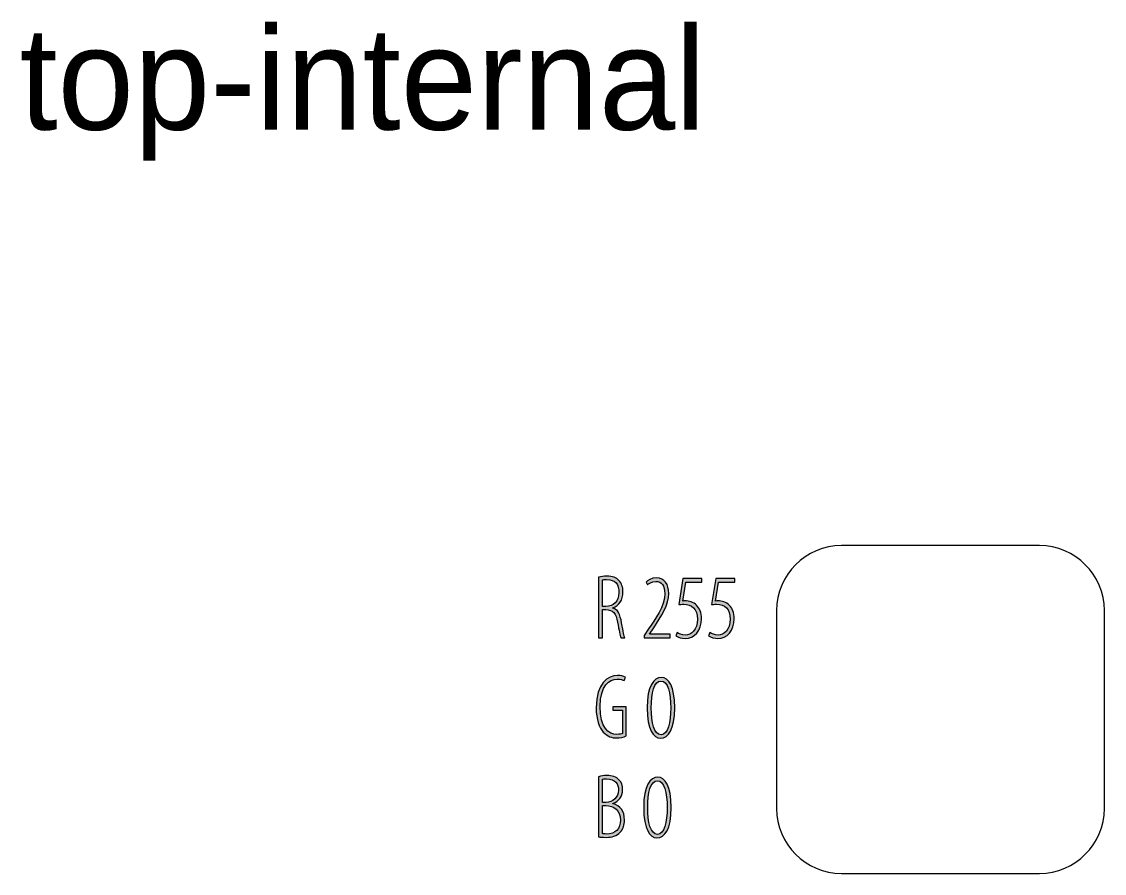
# Model space of a CAD drawing. Header units: inches. Extents: x 7 to 387, y -180 to -7.
# Drawn here: x 312.77 to 344.41, y -148.53 to -123.64 of the extents above; entities that cross this region are included whole.
import ezdxf

# ---------------------------------------------------------------- set-up
doc = ezdxf.new("R2010")
doc.units = ezdxf.units.IN
doc.header["$MEASUREMENT"] = 0
doc.layers.add('Layer 1', color=7, linetype='Continuous')

# ---------------------------------------------------------------- blocks, each defined once
blk = doc.blocks.new('block 212')
at = {"layer": 'Layer 1', "true_color": 0xffffff}
h = blk.add_hatch(color=7, dxfattribs=at)
h.dxf.hatch_style = 2
edge = h.paths.add_edge_path()
edge.add_spline(control_points=[(329.628, -139.883), (329.7, -139.856), (329.787, -139.848), (329.87, -139.848), (330.037, -139.848), (330.146, -139.891), (330.226, -139.973), (330.303, -140.056), (330.343, -140.175), (330.343, -140.308), (330.343, -140.561), (330.226, -140.696), (330.048, -140.779), (330.048, -140.779), (330.048, -140.784), (330.048, -140.784), (330.186, -140.819), (330.261, -140.955), (330.303, -141.215), (330.349, -141.489), (330.378, -141.598), (330.399, -141.649), (330.399, -141.649), (330.285, -141.649), (330.285, -141.649), (330.258, -141.593), (330.226, -141.43), (330.186, -141.197), (330.141, -140.936), (330.051, -140.827), (329.841, -140.827), (329.841, -140.827), (329.742, -140.827), (329.742, -140.827), (329.742, -140.827), (329.742, -141.649), (329.742, -141.649), (329.742, -141.649), (329.628, -141.649), (329.628, -141.649), (329.628, -141.649), (329.628, -139.883), (329.628, -139.883)], knot_values=[0, 0, 0, 0, 1, 1, 1, 2, 2, 2, 3, 3, 3, 4, 4, 4, 5, 5, 5, 6, 6, 6, 7, 7, 7, 8, 8, 8, 9, 9, 9, 10, 10, 10, 11, 11, 11, 12, 12, 12, 13, 13, 13, 14, 14, 14, 14], degree=3, periodic=1)
edge = h.paths.add_edge_path()
edge.add_spline(control_points=[(329.742, -140.736), (329.742, -140.736), (329.843, -140.736), (329.843, -140.736), (330.064, -140.736), (330.223, -140.58), (330.223, -140.33), (330.223, -140.09), (330.125, -139.947), (329.864, -139.947), (329.817, -139.947), (329.774, -139.949), (329.742, -139.957), (329.742, -139.957), (329.742, -140.736), (329.742, -140.736)], knot_values=[0, 0, 0, 0, 1, 1, 1, 2, 2, 2, 3, 3, 3, 4, 4, 4, 5, 5, 5, 5], degree=3, periodic=1)
h = blk.add_hatch(color=7, dxfattribs=at)
h.dxf.hatch_style = 2
edge = h.paths.add_edge_path()
edge.add_spline(control_points=[(330.961, -141.649), (330.961, -141.649), (330.961, -141.579), (330.961, -141.579), (330.961, -141.579), (331.088, -141.393), (331.088, -141.393), (331.285, -141.106), (331.564, -140.729), (331.564, -140.356), (331.564, -140.133), (331.477, -140.002), (331.304, -140.002), (331.168, -140.002), (331.091, -140.08), (331.059, -140.104), (331.059, -140.104), (331.016, -140.021), (331.016, -140.021), (331.064, -139.973), (331.168, -139.899), (331.325, -139.899), (331.556, -139.899), (331.681, -140.085), (331.681, -140.354), (331.681, -140.678), (331.463, -141.029), (331.24, -141.359), (331.24, -141.359), (331.118, -141.54), (331.118, -141.54), (331.118, -141.54), (331.118, -141.545), (331.118, -141.545), (331.118, -141.545), (331.721, -141.545), (331.721, -141.545), (331.721, -141.545), (331.721, -141.649), (331.721, -141.649), (331.721, -141.649), (330.961, -141.649), (330.961, -141.649)], knot_values=[0, 0, 0, 0, 1, 1, 1, 2, 2, 2, 3, 3, 3, 4, 4, 4, 5, 5, 5, 6, 6, 6, 7, 7, 7, 8, 8, 8, 9, 9, 9, 10, 10, 10, 11, 11, 11, 12, 12, 12, 13, 13, 13, 14, 14, 14, 14], degree=3, periodic=1)
h = blk.add_hatch(color=7, dxfattribs=at)
h.dxf.hatch_style = 2
edge = h.paths.add_edge_path()
edge.add_spline(control_points=[(332.652, -140.024), (332.652, -140.024), (332.182, -140.024), (332.182, -140.024), (332.182, -140.024), (332.091, -140.577), (332.091, -140.577), (332.115, -140.569), (332.134, -140.569), (332.163, -140.569), (332.267, -140.569), (332.408, -140.614), (332.493, -140.699), (332.583, -140.79), (332.636, -140.915), (332.636, -141.093), (332.636, -141.441), (332.423, -141.67), (332.16, -141.67), (332.064, -141.67), (331.953, -141.643), (331.884, -141.59), (331.884, -141.59), (331.926, -141.497), (331.926, -141.497), (331.971, -141.526), (332.067, -141.569), (332.163, -141.569), (332.341, -141.569), (332.519, -141.42), (332.519, -141.106), (332.519, -140.808), (332.357, -140.67), (332.118, -140.67), (332.046, -140.67), (332.006, -140.675), (331.974, -140.681), (331.974, -140.681), (332.094, -139.92), (332.094, -139.92), (332.094, -139.92), (332.652, -139.92), (332.652, -139.92), (332.652, -139.92), (332.652, -140.024), (332.652, -140.024)], knot_values=[0, 0, 0, 0, 1, 1, 1, 2, 2, 2, 3, 3, 3, 4, 4, 4, 5, 5, 5, 6, 6, 6, 7, 7, 7, 8, 8, 8, 9, 9, 9, 10, 10, 10, 11, 11, 11, 12, 12, 12, 13, 13, 13, 14, 14, 14, 15, 15, 15, 15], degree=3, periodic=1)
h = blk.add_hatch(color=7, dxfattribs=at)
h.dxf.hatch_style = 2
edge = h.paths.add_edge_path()
edge.add_spline(control_points=[(333.61, -140.024), (333.61, -140.024), (333.139, -140.024), (333.139, -140.024), (333.139, -140.024), (333.049, -140.577), (333.049, -140.577), (333.073, -140.569), (333.091, -140.569), (333.121, -140.569), (333.224, -140.569), (333.365, -140.614), (333.45, -140.699), (333.541, -140.79), (333.594, -140.915), (333.594, -141.093), (333.594, -141.441), (333.381, -141.67), (333.118, -141.67), (333.022, -141.67), (332.911, -141.643), (332.841, -141.59), (332.841, -141.59), (332.884, -141.497), (332.884, -141.497), (332.929, -141.526), (333.025, -141.569), (333.121, -141.569), (333.299, -141.569), (333.477, -141.42), (333.477, -141.106), (333.477, -140.808), (333.315, -140.67), (333.075, -140.67), (333.004, -140.67), (332.964, -140.675), (332.932, -140.681), (332.932, -140.681), (333.052, -139.92), (333.052, -139.92), (333.052, -139.92), (333.61, -139.92), (333.61, -139.92), (333.61, -139.92), (333.61, -140.024), (333.61, -140.024)], knot_values=[0, 0, 0, 0, 1, 1, 1, 2, 2, 2, 3, 3, 3, 4, 4, 4, 5, 5, 5, 6, 6, 6, 7, 7, 7, 8, 8, 8, 9, 9, 9, 10, 10, 10, 11, 11, 11, 12, 12, 12, 13, 13, 13, 14, 14, 14, 15, 15, 15, 15], degree=3, periodic=1)
at = {"layer": 'Layer 1', "lineweight": 0}
for points, knots in [([(329.628, -139.883), (329.7, -139.856), (329.787, -139.848), (329.87, -139.848), (330.037, -139.848), (330.146, -139.891), (330.226, -139.973), (330.303, -140.056), (330.343, -140.175), (330.343, -140.308), (330.343, -140.561), (330.226, -140.696), (330.048, -140.779), (330.048, -140.779), (330.048, -140.784), (330.048, -140.784), (330.186, -140.819), (330.261, -140.955), (330.303, -141.215), (330.349, -141.489), (330.378, -141.598), (330.399, -141.649), (330.399, -141.649), (330.285, -141.649), (330.285, -141.649), (330.258, -141.593), (330.226, -141.43), (330.186, -141.197), (330.141, -140.936), (330.051, -140.827), (329.841, -140.827), (329.841, -140.827), (329.742, -140.827), (329.742, -140.827), (329.742, -140.827), (329.742, -141.649), (329.742, -141.649), (329.742, -141.649), (329.628, -141.649), (329.628, -141.649), (329.628, -141.649), (329.628, -139.883), (329.628, -139.883)], [0, 0, 0, 0, 1, 1, 1, 2, 2, 2, 3, 3, 3, 4, 4, 4, 5, 5, 5, 6, 6, 6, 7, 7, 7, 8, 8, 8, 9, 9, 9, 10, 10, 10, 11, 11, 11, 12, 12, 12, 13, 13, 13, 14, 14, 14, 14]), ([(329.742, -140.736), (329.742, -140.736), (329.843, -140.736), (329.843, -140.736), (330.064, -140.736), (330.223, -140.58), (330.223, -140.33), (330.223, -140.09), (330.125, -139.947), (329.864, -139.947), (329.817, -139.947), (329.774, -139.949), (329.742, -139.957), (329.742, -139.957), (329.742, -140.736), (329.742, -140.736)], [0, 0, 0, 0, 1, 1, 1, 2, 2, 2, 3, 3, 3, 4, 4, 4, 5, 5, 5, 5]), ([(330.961, -141.649), (330.961, -141.649), (330.961, -141.579), (330.961, -141.579), (330.961, -141.579), (331.088, -141.393), (331.088, -141.393), (331.285, -141.106), (331.564, -140.729), (331.564, -140.356), (331.564, -140.133), (331.477, -140.002), (331.304, -140.002), (331.168, -140.002), (331.091, -140.08), (331.059, -140.104), (331.059, -140.104), (331.016, -140.021), (331.016, -140.021), (331.064, -139.973), (331.168, -139.899), (331.325, -139.899), (331.556, -139.899), (331.681, -140.085), (331.681, -140.354), (331.681, -140.678), (331.463, -141.029), (331.24, -141.359), (331.24, -141.359), (331.118, -141.54), (331.118, -141.54), (331.118, -141.54), (331.118, -141.545), (331.118, -141.545), (331.118, -141.545), (331.721, -141.545), (331.721, -141.545), (331.721, -141.545), (331.721, -141.649), (331.721, -141.649), (331.721, -141.649), (330.961, -141.649), (330.961, -141.649)], [0, 0, 0, 0, 1, 1, 1, 2, 2, 2, 3, 3, 3, 4, 4, 4, 5, 5, 5, 6, 6, 6, 7, 7, 7, 8, 8, 8, 9, 9, 9, 10, 10, 10, 11, 11, 11, 12, 12, 12, 13, 13, 13, 14, 14, 14, 14]), ([(332.652, -140.024), (332.652, -140.024), (332.182, -140.024), (332.182, -140.024), (332.182, -140.024), (332.091, -140.577), (332.091, -140.577), (332.115, -140.569), (332.134, -140.569), (332.163, -140.569), (332.267, -140.569), (332.408, -140.614), (332.493, -140.699), (332.583, -140.79), (332.636, -140.915), (332.636, -141.093), (332.636, -141.441), (332.423, -141.67), (332.16, -141.67), (332.064, -141.67), (331.953, -141.643), (331.884, -141.59), (331.884, -141.59), (331.926, -141.497), (331.926, -141.497), (331.971, -141.526), (332.067, -141.569), (332.163, -141.569), (332.341, -141.569), (332.519, -141.42), (332.519, -141.106), (332.519, -140.808), (332.357, -140.67), (332.118, -140.67), (332.046, -140.67), (332.006, -140.675), (331.974, -140.681), (331.974, -140.681), (332.094, -139.92), (332.094, -139.92), (332.094, -139.92), (332.652, -139.92), (332.652, -139.92), (332.652, -139.92), (332.652, -140.024), (332.652, -140.024)], [0, 0, 0, 0, 1, 1, 1, 2, 2, 2, 3, 3, 3, 4, 4, 4, 5, 5, 5, 6, 6, 6, 7, 7, 7, 8, 8, 8, 9, 9, 9, 10, 10, 10, 11, 11, 11, 12, 12, 12, 13, 13, 13, 14, 14, 14, 15, 15, 15, 15]), ([(333.61, -140.024), (333.61, -140.024), (333.139, -140.024), (333.139, -140.024), (333.139, -140.024), (333.049, -140.577), (333.049, -140.577), (333.073, -140.569), (333.091, -140.569), (333.121, -140.569), (333.224, -140.569), (333.365, -140.614), (333.45, -140.699), (333.541, -140.79), (333.594, -140.915), (333.594, -141.093), (333.594, -141.441), (333.381, -141.67), (333.118, -141.67), (333.022, -141.67), (332.911, -141.643), (332.841, -141.59), (332.841, -141.59), (332.884, -141.497), (332.884, -141.497), (332.929, -141.526), (333.025, -141.569), (333.121, -141.569), (333.299, -141.569), (333.477, -141.42), (333.477, -141.106), (333.477, -140.808), (333.315, -140.67), (333.075, -140.67), (333.004, -140.67), (332.964, -140.675), (332.932, -140.681), (332.932, -140.681), (333.052, -139.92), (333.052, -139.92), (333.052, -139.92), (333.61, -139.92), (333.61, -139.92), (333.61, -139.92), (333.61, -140.024), (333.61, -140.024)], [0, 0, 0, 0, 1, 1, 1, 2, 2, 2, 3, 3, 3, 4, 4, 4, 5, 5, 5, 6, 6, 6, 7, 7, 7, 8, 8, 8, 9, 9, 9, 10, 10, 10, 11, 11, 11, 12, 12, 12, 13, 13, 13, 14, 14, 14, 15, 15, 15, 15])]:
    blk.add_open_spline(points, degree=3, knots=knots, dxfattribs=at)
blk = doc.blocks.new('block 213')
at = {"layer": 'Layer 1', "true_color": 0xffffff}
h = blk.add_hatch(color=7, dxfattribs=at)
h.dxf.hatch_style = 2
edge = h.paths.add_edge_path()
edge.add_spline(control_points=[(330.439, -144.516), (330.365, -144.551), (330.255, -144.577), (330.155, -144.577), (330.027, -144.577), (329.886, -144.543), (329.764, -144.404), (329.649, -144.274), (329.559, -144.038), (329.559, -143.697), (329.559, -142.971), (329.907, -142.753), (330.181, -142.753), (330.279, -142.753), (330.359, -142.772), (330.415, -142.801), (330.415, -142.801), (330.378, -142.902), (330.378, -142.902), (330.333, -142.878), (330.272, -142.857), (330.17, -142.857), (329.955, -142.857), (329.678, -143.046), (329.678, -143.655), (329.678, -144.282), (329.915, -144.474), (330.165, -144.474), (330.255, -144.474), (330.306, -144.458), (330.325, -144.447), (330.325, -144.447), (330.325, -143.766), (330.325, -143.766), (330.325, -143.766), (330.051, -143.766), (330.051, -143.766), (330.051, -143.766), (330.051, -143.668), (330.051, -143.668), (330.051, -143.668), (330.439, -143.668), (330.439, -143.668), (330.439, -143.668), (330.439, -144.516), (330.439, -144.516)], knot_values=[0, 0, 0, 0, 1, 1, 1, 2, 2, 2, 3, 3, 3, 4, 4, 4, 5, 5, 5, 6, 6, 6, 7, 7, 7, 8, 8, 8, 9, 9, 9, 10, 10, 10, 11, 11, 11, 12, 12, 12, 13, 13, 13, 14, 14, 14, 15, 15, 15, 15], degree=3, periodic=1)
h = blk.add_hatch(color=7, dxfattribs=at)
h.dxf.hatch_style = 2
edge = h.paths.add_edge_path()
edge.add_spline(control_points=[(331.854, -143.697), (331.854, -144.333), (331.671, -144.583), (331.437, -144.583), (331.235, -144.583), (331.051, -144.333), (331.051, -143.697), (331.051, -143.062), (331.235, -142.812), (331.468, -142.812), (331.671, -142.812), (331.854, -143.062), (331.854, -143.697)], knot_values=[0, 0, 0, 0, 1, 1, 1, 2, 2, 2, 3, 3, 3, 4, 4, 4, 4], degree=3, periodic=1)
edge = h.paths.add_edge_path()
edge.add_spline(control_points=[(331.168, -143.697), (331.168, -144.123), (331.254, -144.482), (331.455, -144.482), (331.652, -144.482), (331.737, -144.123), (331.737, -143.697), (331.737, -143.272), (331.652, -142.913), (331.453, -142.913), (331.254, -142.913), (331.168, -143.272), (331.168, -143.697)], knot_values=[0, 0, 0, 0, 1, 1, 1, 2, 2, 2, 3, 3, 3, 4, 4, 4, 4], degree=3, periodic=1)
at = {"layer": 'Layer 1', "lineweight": 0}
for points, knots in [([(330.439, -144.516), (330.365, -144.551), (330.255, -144.577), (330.155, -144.577), (330.027, -144.577), (329.886, -144.543), (329.764, -144.404), (329.649, -144.274), (329.559, -144.038), (329.559, -143.697), (329.559, -142.971), (329.907, -142.753), (330.181, -142.753), (330.279, -142.753), (330.359, -142.772), (330.415, -142.801), (330.415, -142.801), (330.378, -142.902), (330.378, -142.902), (330.333, -142.878), (330.272, -142.857), (330.17, -142.857), (329.955, -142.857), (329.678, -143.046), (329.678, -143.655), (329.678, -144.282), (329.915, -144.474), (330.165, -144.474), (330.255, -144.474), (330.306, -144.458), (330.325, -144.447), (330.325, -144.447), (330.325, -143.766), (330.325, -143.766), (330.325, -143.766), (330.051, -143.766), (330.051, -143.766), (330.051, -143.766), (330.051, -143.668), (330.051, -143.668), (330.051, -143.668), (330.439, -143.668), (330.439, -143.668), (330.439, -143.668), (330.439, -144.516), (330.439, -144.516)], [0, 0, 0, 0, 1, 1, 1, 2, 2, 2, 3, 3, 3, 4, 4, 4, 5, 5, 5, 6, 6, 6, 7, 7, 7, 8, 8, 8, 9, 9, 9, 10, 10, 10, 11, 11, 11, 12, 12, 12, 13, 13, 13, 14, 14, 14, 15, 15, 15, 15]), ([(331.854, -143.697), (331.854, -144.333), (331.671, -144.583), (331.437, -144.583), (331.235, -144.583), (331.051, -144.333), (331.051, -143.697), (331.051, -143.062), (331.235, -142.812), (331.468, -142.812), (331.671, -142.812), (331.854, -143.062), (331.854, -143.697)], [0, 0, 0, 0, 1, 1, 1, 2, 2, 2, 3, 3, 3, 4, 4, 4, 4]), ([(331.168, -143.697), (331.168, -144.123), (331.254, -144.482), (331.455, -144.482), (331.652, -144.482), (331.737, -144.123), (331.737, -143.697), (331.737, -143.272), (331.652, -142.913), (331.453, -142.913), (331.254, -142.913), (331.168, -143.272), (331.168, -143.697)], [0, 0, 0, 0, 1, 1, 1, 2, 2, 2, 3, 3, 3, 4, 4, 4, 4])]:
    blk.add_open_spline(points, degree=3, knots=knots, dxfattribs=at)
blk = doc.blocks.new('block 214')
at = {"layer": 'Layer 1', "true_color": 0xffffff}
h = blk.add_hatch(color=7, dxfattribs=at)
h.dxf.hatch_style = 2
edge = h.paths.add_edge_path()
edge.add_spline(control_points=[(329.628, -145.709), (329.7, -145.688), (329.777, -145.674), (329.867, -145.674), (330.027, -145.674), (330.149, -145.717), (330.226, -145.797), (330.293, -145.863), (330.333, -145.964), (330.333, -146.092), (330.333, -146.289), (330.221, -146.429), (330.048, -146.493), (330.048, -146.493), (330.048, -146.499), (330.048, -146.499), (330.255, -146.552), (330.388, -146.717), (330.388, -146.975), (330.388, -147.121), (330.341, -147.243), (330.263, -147.331), (330.165, -147.445), (330.008, -147.482), (329.859, -147.482), (329.729, -147.482), (329.668, -147.475), (329.628, -147.467), (329.628, -147.467), (329.628, -145.709), (329.628, -145.709)], knot_values=[0, 0, 0, 0, 1, 1, 1, 2, 2, 2, 3, 3, 3, 4, 4, 4, 5, 5, 5, 6, 6, 6, 7, 7, 7, 8, 8, 8, 9, 9, 9, 10, 10, 10, 10], degree=3, periodic=1)
edge = h.paths.add_edge_path()
edge.add_spline(control_points=[(329.742, -146.459), (329.742, -146.459), (329.849, -146.459), (329.849, -146.459), (330.04, -146.459), (330.213, -146.315), (330.213, -146.102), (330.213, -145.916), (330.128, -145.773), (329.862, -145.773), (329.809, -145.773), (329.769, -145.778), (329.742, -145.786), (329.742, -145.786), (329.742, -146.459), (329.742, -146.459)], knot_values=[0, 0, 0, 0, 1, 1, 1, 2, 2, 2, 3, 3, 3, 4, 4, 4, 5, 5, 5, 5], degree=3, periodic=1)
edge = h.paths.add_edge_path()
edge.add_spline(control_points=[(329.742, -147.373), (329.769, -147.379), (329.809, -147.384), (329.862, -147.384), (330.117, -147.384), (330.269, -147.238), (330.269, -146.975), (330.269, -146.687), (330.067, -146.555), (329.841, -146.552), (329.841, -146.552), (329.742, -146.552), (329.742, -146.552), (329.742, -146.552), (329.742, -147.373), (329.742, -147.373)], knot_values=[0, 0, 0, 0, 1, 1, 1, 2, 2, 2, 3, 3, 3, 4, 4, 4, 5, 5, 5, 5], degree=3, periodic=1)
h = blk.add_hatch(color=7, dxfattribs=at)
h.dxf.hatch_style = 2
edge = h.paths.add_edge_path()
edge.add_spline(control_points=[(331.751, -146.61), (331.751, -147.246), (331.567, -147.496), (331.333, -147.496), (331.131, -147.496), (330.948, -147.246), (330.948, -146.61), (330.948, -145.975), (331.131, -145.725), (331.365, -145.725), (331.567, -145.725), (331.751, -145.975), (331.751, -146.61)], knot_values=[0, 0, 0, 0, 1, 1, 1, 2, 2, 2, 3, 3, 3, 4, 4, 4, 4], degree=3, periodic=1)
edge = h.paths.add_edge_path()
edge.add_spline(control_points=[(331.065, -146.61), (331.065, -147.036), (331.149, -147.395), (331.352, -147.395), (331.548, -147.395), (331.634, -147.036), (331.634, -146.61), (331.634, -146.185), (331.548, -145.826), (331.349, -145.826), (331.149, -145.826), (331.065, -146.185), (331.065, -146.61)], knot_values=[0, 0, 0, 0, 1, 1, 1, 2, 2, 2, 3, 3, 3, 4, 4, 4, 4], degree=3, periodic=1)
at = {"layer": 'Layer 1', "lineweight": 0}
for points, knots in [([(329.628, -145.709), (329.7, -145.688), (329.777, -145.674), (329.867, -145.674), (330.027, -145.674), (330.149, -145.717), (330.226, -145.797), (330.293, -145.863), (330.333, -145.964), (330.333, -146.092), (330.333, -146.289), (330.221, -146.429), (330.048, -146.493), (330.048, -146.493), (330.048, -146.499), (330.048, -146.499), (330.255, -146.552), (330.388, -146.717), (330.388, -146.975), (330.388, -147.121), (330.341, -147.243), (330.263, -147.331), (330.165, -147.445), (330.008, -147.482), (329.859, -147.482), (329.729, -147.482), (329.668, -147.475), (329.628, -147.467), (329.628, -147.467), (329.628, -145.709), (329.628, -145.709)], [0, 0, 0, 0, 1, 1, 1, 2, 2, 2, 3, 3, 3, 4, 4, 4, 5, 5, 5, 6, 6, 6, 7, 7, 7, 8, 8, 8, 9, 9, 9, 10, 10, 10, 10]), ([(329.742, -146.459), (329.742, -146.459), (329.849, -146.459), (329.849, -146.459), (330.04, -146.459), (330.213, -146.315), (330.213, -146.102), (330.213, -145.916), (330.128, -145.773), (329.862, -145.773), (329.809, -145.773), (329.769, -145.778), (329.742, -145.786), (329.742, -145.786), (329.742, -146.459), (329.742, -146.459)], [0, 0, 0, 0, 1, 1, 1, 2, 2, 2, 3, 3, 3, 4, 4, 4, 5, 5, 5, 5]), ([(331.751, -146.61), (331.751, -147.246), (331.567, -147.496), (331.333, -147.496), (331.131, -147.496), (330.948, -147.246), (330.948, -146.61), (330.948, -145.975), (331.131, -145.725), (331.365, -145.725), (331.567, -145.725), (331.751, -145.975), (331.751, -146.61)], [0, 0, 0, 0, 1, 1, 1, 2, 2, 2, 3, 3, 3, 4, 4, 4, 4]), ([(331.065, -146.61), (331.065, -147.036), (331.149, -147.395), (331.352, -147.395), (331.548, -147.395), (331.634, -147.036), (331.634, -146.61), (331.634, -146.185), (331.548, -145.826), (331.349, -145.826), (331.149, -145.826), (331.065, -146.185), (331.065, -146.61)], [0, 0, 0, 0, 1, 1, 1, 2, 2, 2, 3, 3, 3, 4, 4, 4, 4]), ([(329.742, -147.373), (329.769, -147.379), (329.809, -147.384), (329.862, -147.384), (330.117, -147.384), (330.269, -147.238), (330.269, -146.975), (330.269, -146.687), (330.067, -146.555), (329.841, -146.552), (329.841, -146.552), (329.742, -146.552), (329.742, -146.552), (329.742, -146.552), (329.742, -147.373), (329.742, -147.373)], [0, 0, 0, 0, 1, 1, 1, 2, 2, 2, 3, 3, 3, 4, 4, 4, 5, 5, 5, 5])]:
    blk.add_open_spline(points, degree=3, knots=knots, dxfattribs=at)
blk = doc.blocks.new('block 210')
at = {"layer": 'Layer 1', "color": 1, "lineweight": 18, "true_color": 0xff0000}
blk.add_open_spline([(336.727, -138.957), (336.727, -138.957), (342.516, -138.957), (342.516, -138.957), (343.558, -138.957), (344.41, -139.809), (344.41, -140.851), (344.41, -140.851), (344.41, -146.639), (344.41, -146.639), (344.41, -147.681), (343.558, -148.534), (342.516, -148.534), (342.516, -148.534), (336.727, -148.534), (336.727, -148.534), (335.685, -148.534), (334.833, -147.681), (334.833, -146.639), (334.833, -146.639), (334.833, -140.851), (334.833, -140.851), (334.833, -139.809), (335.685, -138.957), (336.727, -138.957)], degree=3, knots=[0, 0, 0, 0, 1, 1, 1, 2, 2, 2, 3, 3, 3, 4, 4, 4, 5, 5, 5, 6, 6, 6, 7, 7, 7, 8, 8, 8, 8], dxfattribs=at)
at = {"layer": 'Layer 1'}
for name in ['block 212', 'block 213', 'block 214']:
    blk.add_blockref(name, (0, 0), dxfattribs=at)

msp = doc.modelspace()

# ---------------------------------------------------------------- block references
at = {"layer": 'Layer 1'}
msp.add_blockref('block 210', (0, 0), dxfattribs=at)

# ---------------------------------------------------------------- texts
at = {"layer": 'Layer 1', "color": 7, "true_color": 0xffffff, "insert": (312.709, -127.706), "char_height": 2.9972, "attachment_point": 7}
msp.add_mtext('\\fMyriad Pro|b0|i0|c0|p34;\\W1;top-internal', dxfattribs=at)

doc.saveas('drawing.dxf')
